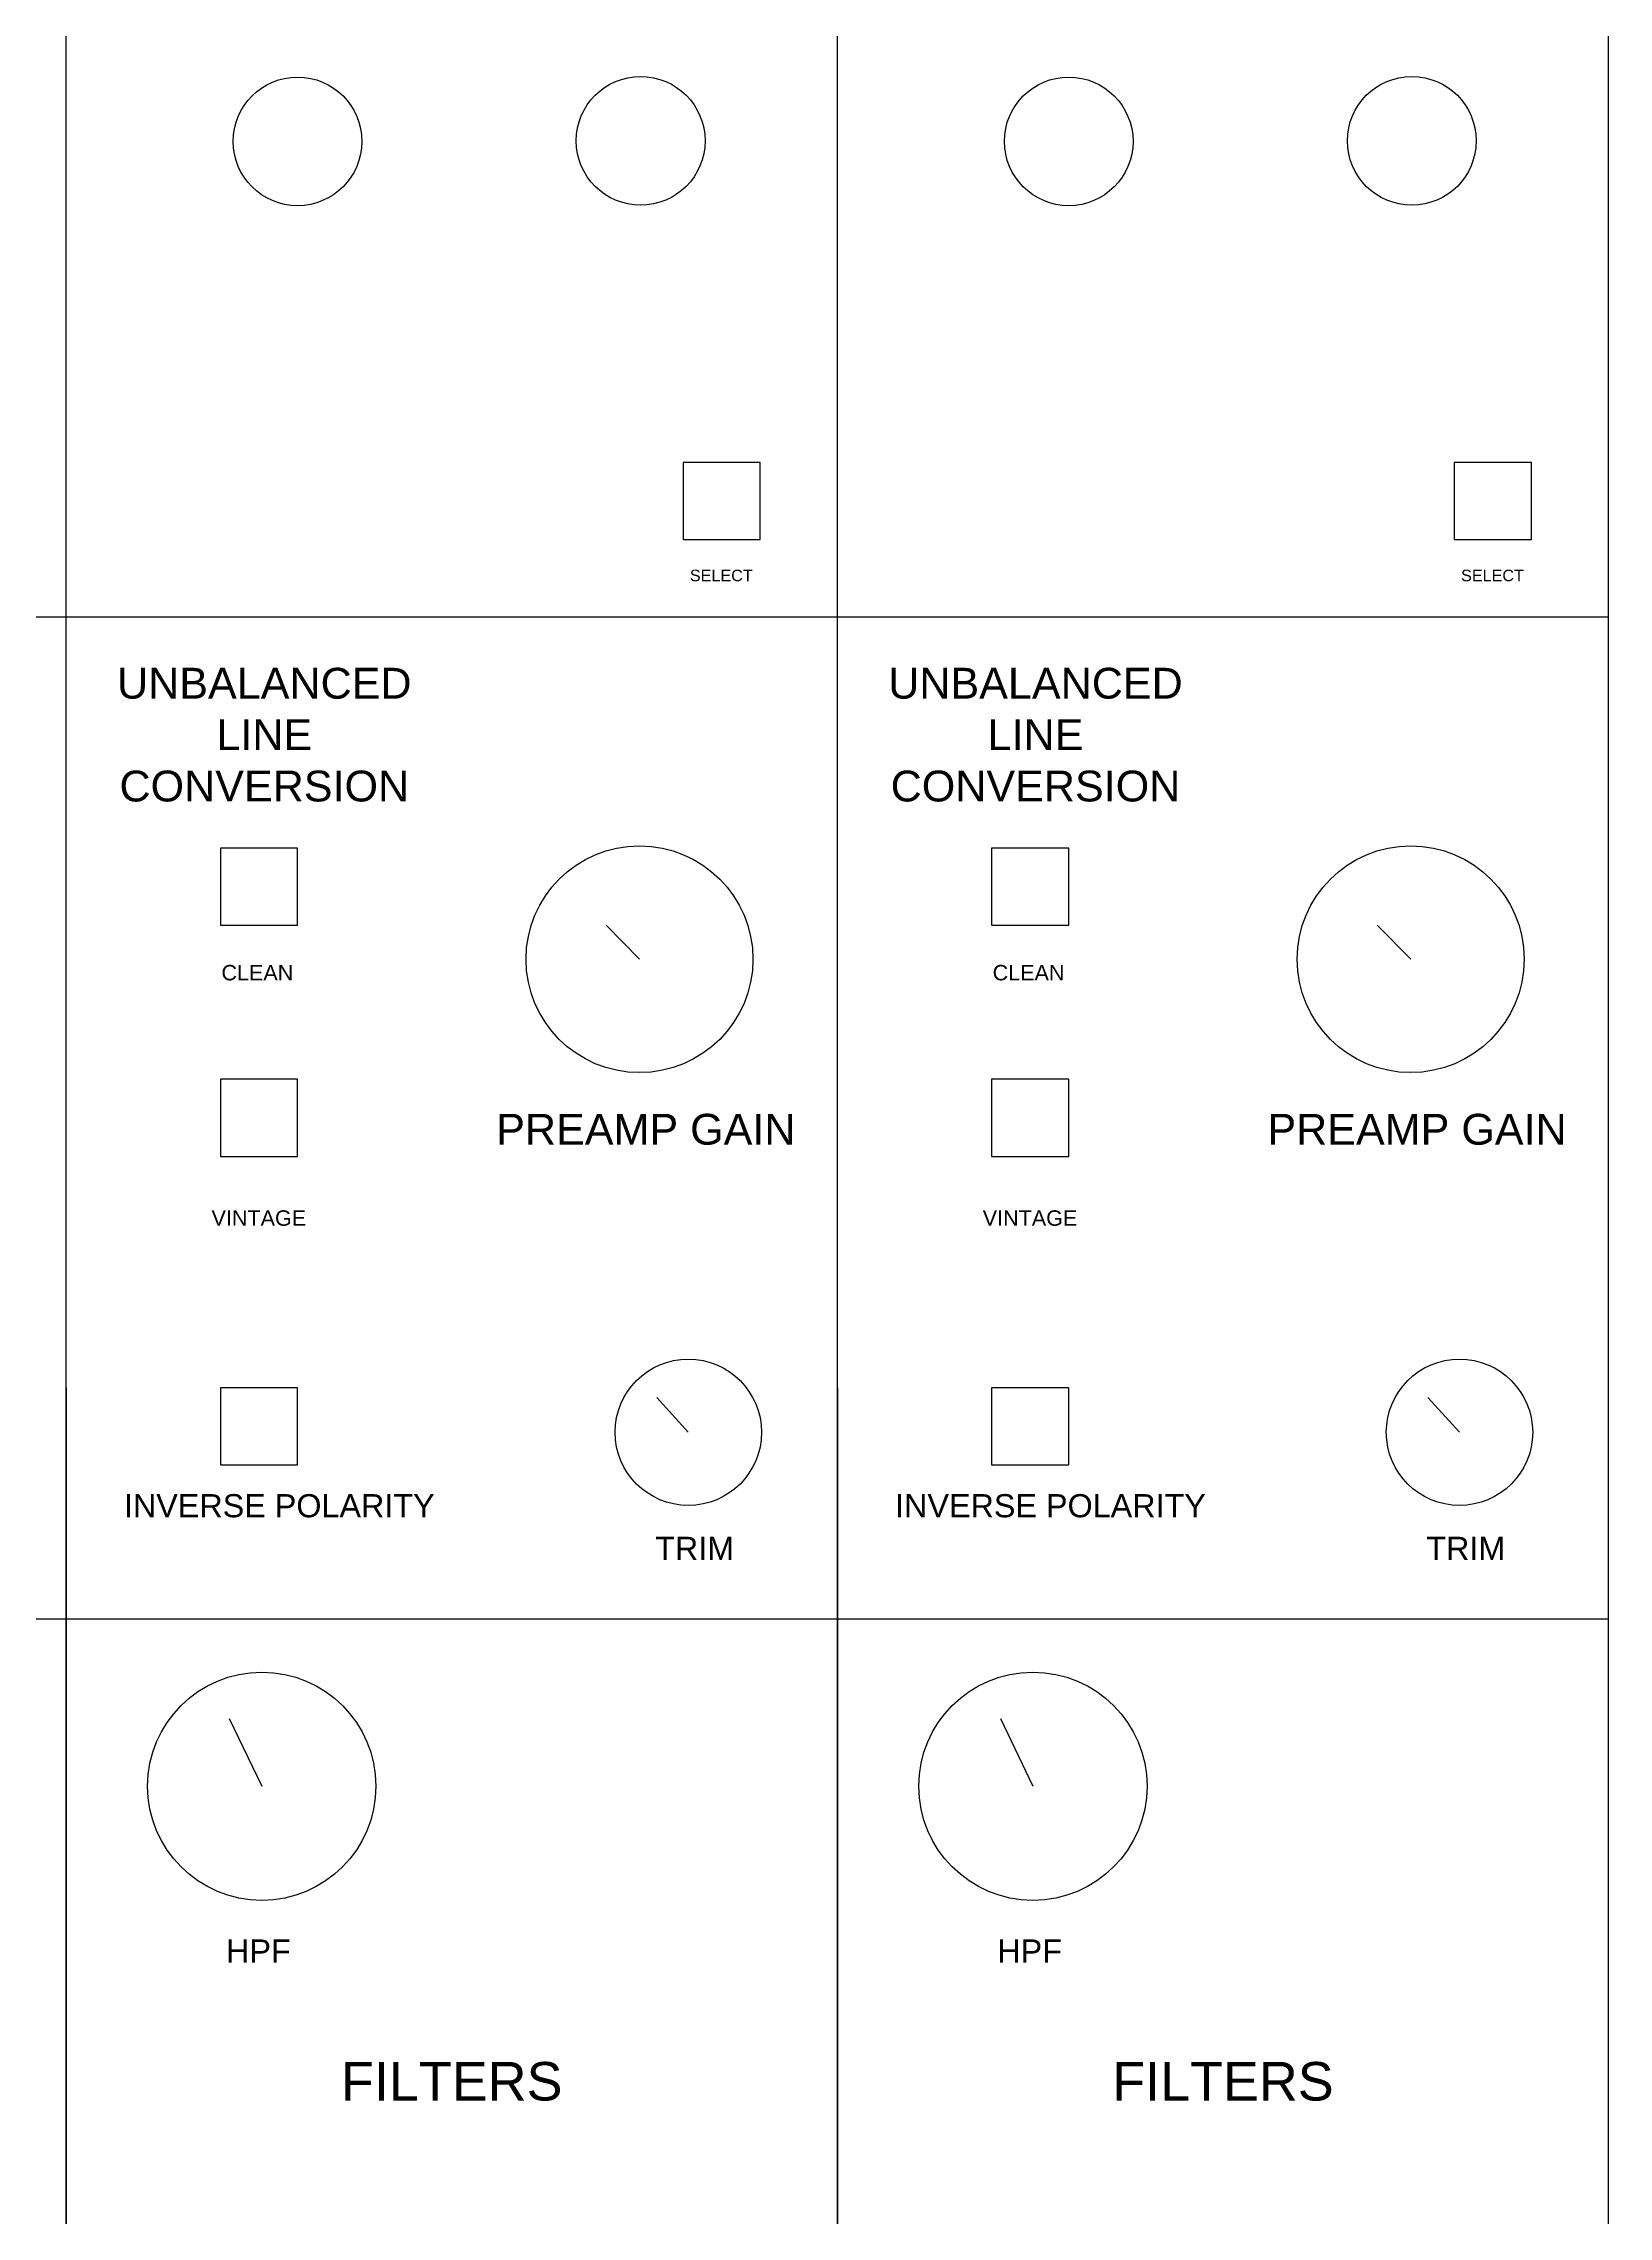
# Model space of a CAD drawing. Header units: inches. Extents: x 0 to 1600, y -1400 to 2600.
# Drawn here: x 1397.3 to 1600.2, y 732.5 to 1014.4 of the extents above; entities that cross this region are included whole.
import ezdxf

# ---------------------------------------------------------------- set-up
doc = ezdxf.new("R2010")
doc.units = ezdxf.units.IN
doc.header["$MEASUREMENT"] = 0
doc.layers.get('0').update_dxf_attribs({"lineweight": 25, "true_color": 0xffffff})
doc.styles.add('textstyle144', font='')
doc.styles.add('textstyle158', font='')
doc.styles.add('textstyle163', font='')
doc.styles.add('textstyle179', font='')
doc.styles.add('textstyle304', font='')
doc.styles.add('textstyle307', font='')
doc.styles.add('textstyle338', font='')
doc.styles.add('textstyle351', font='')
doc.styles.add('textstyle354', font='')
doc.styles.add('textstyle367', font='')
doc.styles.add('textstyle704', font='')
doc.styles.add('textstyle707', font='')
doc.styles.add('textstyle738', font='')
doc.styles.add('textstyle753', font='')
doc.styles.add('textstyle764', font='')
doc.styles.add('textstyle767', font='')
doc.styles.add('textstyle861', font='')
doc.styles.add('textstyle882', font='')
doc.styles.get('textstyle144').set_extended_font_data('Liberation Sans')
doc.styles.get('textstyle158').set_extended_font_data('Liberation Sans')
doc.styles.get('textstyle163').set_extended_font_data('Liberation Sans')
doc.styles.get('textstyle179').set_extended_font_data('Liberation Sans')
doc.styles.get('textstyle304').set_extended_font_data('Liberation Sans')
doc.styles.get('textstyle307').set_extended_font_data('Liberation Sans')
doc.styles.get('textstyle338').set_extended_font_data('Liberation Sans')
doc.styles.get('textstyle351').set_extended_font_data('Liberation Sans')
doc.styles.get('textstyle354').set_extended_font_data('Liberation Sans')
doc.styles.get('textstyle367').set_extended_font_data('Liberation Sans')
doc.styles.get('textstyle704').set_extended_font_data('Liberation Sans')
doc.styles.get('textstyle707').set_extended_font_data('Liberation Sans')
doc.styles.get('textstyle738').set_extended_font_data('Liberation Sans')
doc.styles.get('textstyle753').set_extended_font_data('Liberation Sans')
doc.styles.get('textstyle764').set_extended_font_data('Liberation Sans')
doc.styles.get('textstyle767').set_extended_font_data('Liberation Sans')
doc.styles.get('textstyle861').set_extended_font_data('Liberation Sans')
doc.styles.get('textstyle882').set_extended_font_data('Liberation Sans')

msp = doc.modelspace()

# ---------------------------------------------------------------- linework, layer by layer
for p, q in [((1400.22, -1400), (1400.22, 1200)), ((1500.22, -1400), (1500.22, 1200)), ((1600.22, -1400), (1600.22, 1200)), ((1400.22, 1000), (1400.22, 1030)), ((1500.22, 1000), (1500.22, 1030)), ((1400.22, 940), (1400.22, 1000)), ((1500.22, 940), (1500.22, 1000)), ((1480.22, 960), (1480.22, 950)), ((1490.22, 960), (1480.22, 960)), ((1490.22, 950), (1490.22, 960)), ((1580.22, 960), (1580.22, 950)), ((1590.22, 960), (1580.22, 960)), ((1590.22, 950), (1590.22, 960)), ((1480.22, 950), (1490.22, 950)), ((1580.22, 950), (1590.22, 950)), ((1350.22, 940), (1400.22, 940)), ((1400.22, 840), (1400.22, 940)), ((1400.22, 940), (1450.22, 940)), ((1450.22, 940), (1500.22, 940)), ((1500.22, 840), (1500.22, 940)), ((1500.22, 940), (1550.22, 940)), ((1550.22, 940), (1600.22, 940)), ((1420.22, 910), (1420.22, 900)), ((1430.22, 910), (1420.22, 910)), ((1430.22, 900), (1430.22, 910)), ((1520.22, 910), (1520.22, 900)), ((1530.22, 910), (1520.22, 910)), ((1530.22, 900), (1530.22, 910)), ((1420.22, 900), (1430.22, 900)), ((1470.22, 900), (1474.56, 895.58)), ((1520.22, 900), (1530.22, 900)), ((1570.22, 900), (1574.56, 895.58)), ((1420.22, 880), (1420.22, 870)), ((1430.22, 880), (1420.22, 880)), ((1430.22, 870), (1430.22, 880)), ((1520.22, 880), (1520.22, 870)), ((1530.22, 880), (1520.22, 880)), ((1530.22, 870), (1530.22, 880)), ((1420.22, 870), (1430.22, 870)), ((1520.22, 870), (1530.22, 870)), ((1400.22, 840), (1400.22, 440)), ((1420.22, 840), (1420.22, 830)), ((1430.22, 840), (1420.22, 840)), ((1430.22, 830), (1430.22, 840)), ((1500.22, 840), (1500.22, 440)), ((1520.22, 840), (1520.22, 830)), ((1530.22, 840), (1520.22, 840)), ((1530.22, 830), (1530.22, 840)), ((1476.8, 838.72), (1480.89, 834.21)), ((1576.8, 838.72), (1580.89, 834.21)), ((1420.22, 830), (1430.22, 830)), ((1520.22, 830), (1530.22, 830)), ((1300.22, 810), (1400.22, 810)), ((1400.22, 810), (1500.22, 810)), ((1500.22, 810), (1600.22, 810)), ((1421.37, 797.09), (1425.58, 788.3)), ((1521.37, 797.09), (1525.58, 788.3))]:
    msp.add_line(p, q)
for centre, radius in [((1430.22, 1001.66), 8.34), ((1474.71, 1001.73), 8.35), ((1530.22, 1001.66), 8.34), ((1574.71, 1001.73), 8.35), ((1474.56, 895.58), 14.71), ((1574.56, 895.58), 14.71), ((1480.89, 834.21), 9.49), ((1580.89, 834.21), 9.49), ((1425.58, 788.3), 14.8), ((1525.58, 788.3), 14.8)]:
    msp.add_circle(centre, radius)

# ---------------------------------------------------------------- texts
at = {"char_height": 1}
for s, insert, attachment_point, style in [('\\C7;\\H1.5;SELECT', (1485.17, 945.34), 5, 'textstyle882'), ('\\C7;\\H1.5;SELECT', (1585.17, 945.34), 5, 'textstyle861'), ('\\C7;\\H4;UNBALANCED\\PLINE \\PCONVERSION', (1425.91, 924.68), 5, 'textstyle707'), ('\\C7;\\H4;UNBALANCED\\PLINE \\PCONVERSION', (1525.91, 924.68), 5, 'textstyle704'), ('\\C7;\\H2;CLEAN', (1425.01, 893.82), 5, 'textstyle738'), ('\\C7;\\H2;CLEAN', (1525.01, 893.82), 5, 'textstyle764'), ('\\C7;\\H4;PREAMP GAIN', (1455.98, 875.52), 1, 'textstyle338'), ('\\C7;\\H4;PREAMP GAIN', (1555.98, 875.52), 1, 'textstyle351'), ('\\C7;\\H2;VINTAGE', (1425.2, 861.99), 5, 'textstyle753'), ('\\C7;\\H2;VINTAGE', (1525.2, 861.99), 5, 'textstyle767'), ('\\C7;\\H3;INVERSE POLARITY', (1407.71, 826.19), 1, 'textstyle307'), ('\\C7;\\H3;INVERSE POLARITY', (1507.71, 826.19), 1, 'textstyle304'), ('\\C7;\\H3;TRIM', (1476.59, 820.66), 1, 'textstyle354'), ('\\C7;\\H3;TRIM', (1576.59, 820.66), 1, 'textstyle367'), ('\\C7;\\H3;HPF', (1425.15, 766.93), 5, 'textstyle179'), ('\\C7;\\H3;HPF', (1525.15, 766.93), 5, 'textstyle158'), ('\\C7;\\H5;FILTERS', (1450.22, 750), 5, 'textstyle163'), ('\\C7;\\H5;FILTERS', (1550.22, 750), 5, 'textstyle144')]:
    msp.add_mtext(s, dxfattribs=dict(at, insert=insert, attachment_point=attachment_point, style=style))

doc.saveas('drawing.dxf')
